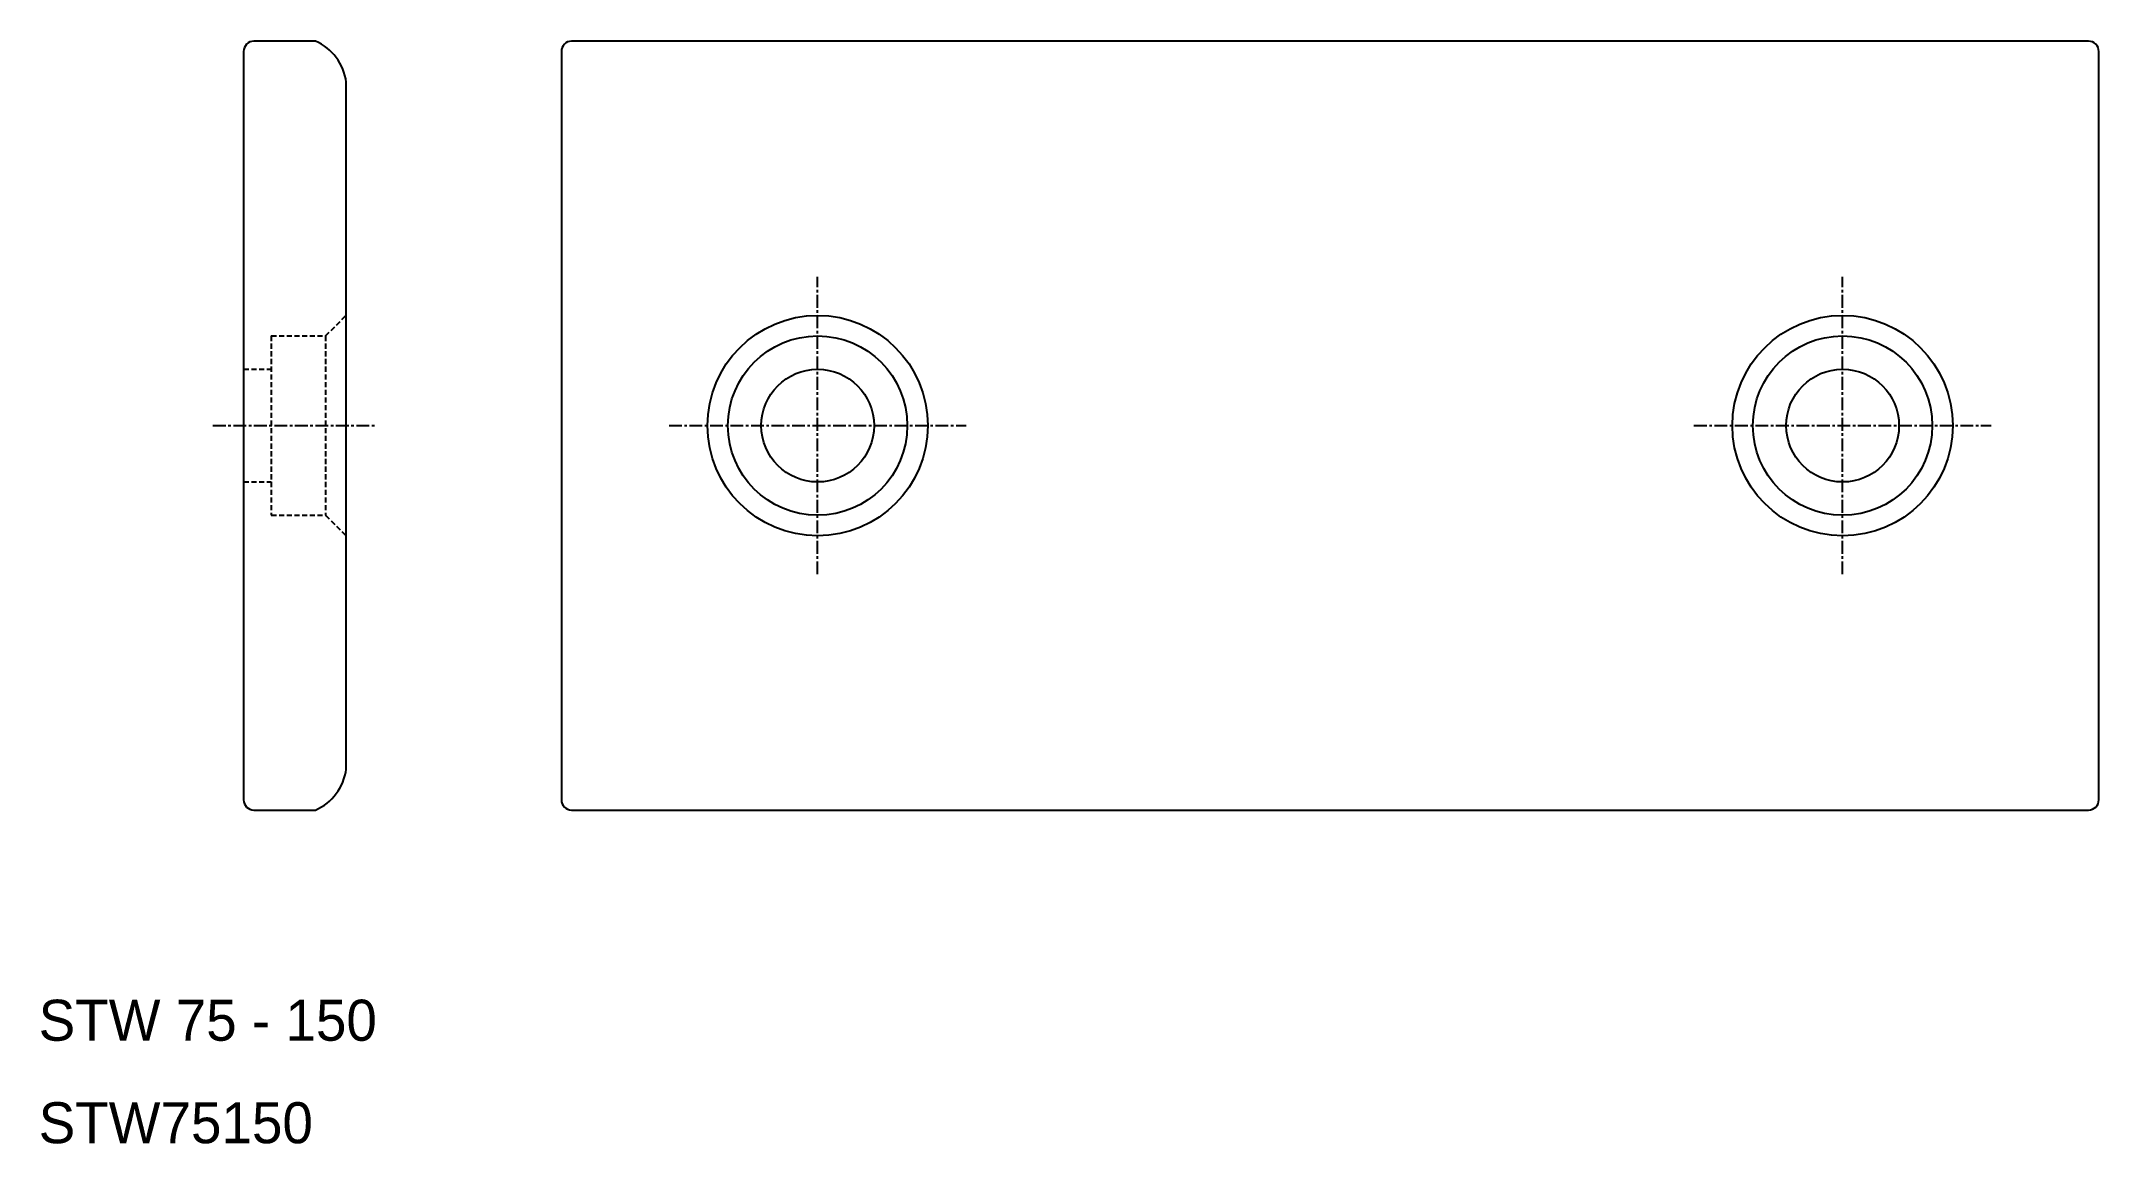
# Model space of a CAD drawing. Extents: x 10 to 211, y 10 to 118.
import ezdxf

# ---------------------------------------------------------------- set-up
doc = ezdxf.new("R2010")
doc.units = 0
doc.linetypes.add('CENTER', pattern=[2, 1.25, -0.25, 0.25, -0.25])
doc.linetypes.add('DASHED', pattern=[0.75, 0.5, -0.25])
doc.layers.get('0').update_dxf_attribs({"linetype": 'CONTINUOUS'})
doc.layers.add('CENTER', color=1, linetype='CENTER')

msp = doc.modelspace()

# ---------------------------------------------------------------- linework, layer by layer
for p, q in [((30, 116.5), (30, 43.5)), ((37, 117.5), (31, 117.5)), ((61, 116.5), (61, 43.5)), ((210, 117.5), (62, 117.5)), ((211, 43.5), (211, 116.5)), ((40, 46.5), (40, 113.5)), ((31, 42.5), (37, 42.5)), ((62, 42.5), (210, 42.5))]:
    msp.add_line(p, q)
at = {"color": 3, "linetype": 'DASHED'}
for p, q in [((38, 88.75), (40, 90.75)), ((32.7, 88.75), (32.7, 71.25)), ((32.7, 88.75), (38, 88.75)), ((38, 88.75), (38, 71.25)), ((30, 85.5), (32.7, 85.5)), ((30, 74.5), (32.7, 74.5)), ((32.7, 71.25), (38, 71.25)), ((38, 71.25), (40, 69.25))]:
    msp.add_line(p, q, dxfattribs=at)
for centre, radius in [((86, 80), 10.75), ((186, 80), 10.75), ((86, 80), 8.75), ((186, 80), 8.75), ((86, 80), 5.5), ((186, 80), 5.5)]:
    msp.add_circle(centre, radius)
for centre, start, end in [((31, 116.5), 90, 180), ((62, 116.5), 90, 180), ((210, 116.5), 0, 90), ((31, 43.5), 180, 270), ((62, 43.5), 180, 270), ((210, 43.5), 270, 0)]:
    msp.add_arc(centre, 1, start, end)
at = {"color": 7, "linetype": 'CONTINUOUS'}
for centre, start, end in [((35.04, 112.9), 6.8699, 66.8699), ((35.04, 47.1), 293.1301, 353.1301)]:
    msp.add_arc(centre, 5, start, end, dxfattribs=at)
at = {"layer": 'CENTER', "color": 1, "linetype": 'CENTER'}
for p, q in [((86, 65.5), (86, 94.5)), ((186, 65.5), (186, 94.5)), ((27, 80), (43, 80)), ((71.5, 80), (100.5, 80)), ((171.5, 80), (200.5, 80))]:
    msp.add_line(p, q, dxfattribs=at)

# ---------------------------------------------------------------- texts
for s, p in [('STW 75 - 150', (10, 20)), ('STW75150', (10, 10))]:
    msp.add_text(s, height=4).set_placement(p)

doc.saveas('drawing.dxf')
